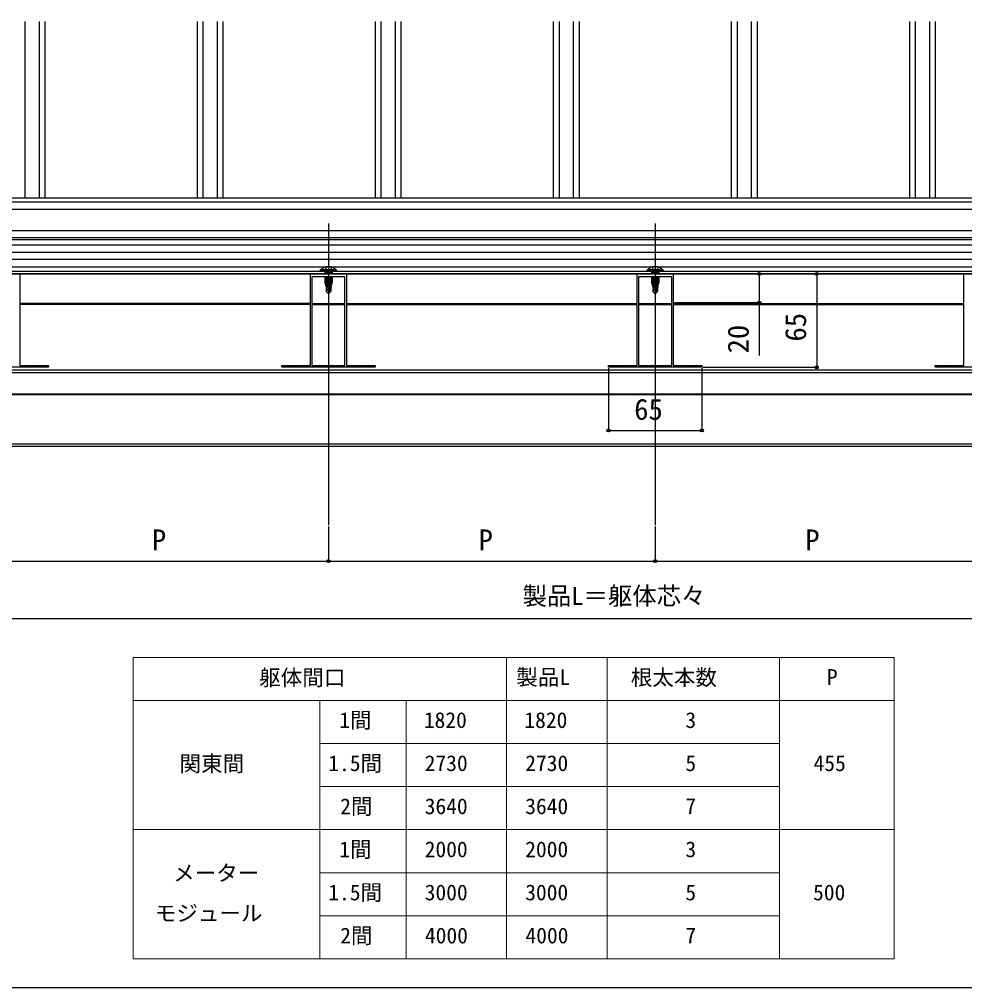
# Model space of a CAD drawing. Units: millimetres, scale not verified. Extents: x -875 to 875, y -1304 to 1296.
# Drawn here: x -399 to 259, y -1304 to -630 of the extents above; entities that cross this region are included whole.
import ezdxf
from ezdxf.enums import TextEntityAlignment as Align

# ---------------------------------------------------------------- set-up
doc = ezdxf.new("R2010")
doc.units = ezdxf.units.MM
doc.header["$LTSCALE"] = 8
doc.layers.add('0-1_TABLE1', color=7, linetype='Continuous', lineweight=18)
for name, color, linetype in [('0-3_YKK_11', 7, 'Continuous'), ('0-5_YKK_12', 2, 'Continuous'), ('0-6_YKK_13', 4, 'Continuous'), ('0-7_YKK_D', 6, 'Continuous'), ('0-8_YKK_ZWAK', 7, 'Continuous')]:
    doc.layers.add(name, color=color, linetype=linetype)
doc.styles.add('ＭＳ ゴシック', font='')
doc.styles.get('ＭＳ ゴシック').set_extended_font_data('MS Gothic')

msp = doc.modelspace()

# ---------------------------------------------------------------- linework, layer by layer
at = {"layer": '0-1_TABLE1'}
for p, q in [((-320, -1074.2), (210, -1074.2)), ((-320, -1074.2), (-320, -1284.2)), ((-60, -1074.2), (-60, -1284.2)), ((10, -1074.2), (10, -1284.2)), ((130, -1074.2), (130, -1284.2)), ((210, -1074.2), (210, -1284.2)), ((-320, -1104.2), (210, -1104.2)), ((-190, -1104.2), (-190, -1284.2)), ((-130, -1104.2), (-130, -1284.2)), ((-190, -1134.2), (130, -1134.2)), ((-190, -1164.2), (130, -1164.2)), ((-320, -1194.2), (210, -1194.2)), ((-190, -1224.2), (130, -1224.2)), ((-190, -1254.2), (130, -1254.2)), ((-320, -1284.2), (210, -1284.2))]:
    msp.add_line(p, q, dxfattribs=at)
at = {"layer": '0-3_YKK_11'}
for points in [[(-379, -872.2), (-444, -872.2), (-444, -871), (-436.958, -871), (-436.775, -871.12), (-436.225, -871.12), (-436.042, -871), (-424, -871), (-424, -807.2), (-411.958, -807.2), (-411.775, -807.32), (-411.225, -807.32), (-411.042, -807.2), (-399, -807.2), (-399, -871), (-386.958, -871), (-386.775, -871.12), (-386.225, -871.12), (-386.042, -871), (-379, -871)], [(-151.5, -872.2), (-216.5, -872.2), (-216.5, -871), (-209.458, -871), (-209.275, -871.12), (-208.725, -871.12), (-208.542, -871), (-196.5, -871), (-196.5, -807.2), (-184.458, -807.2), (-184.275, -807.32), (-183.725, -807.32), (-183.542, -807.2), (-171.5, -807.2), (-171.5, -871), (-159.458, -871), (-159.275, -871.12), (-158.725, -871.12), (-158.542, -871), (-151.5, -871)], [(76, -872.2), (11, -872.2), (11, -871), (18.042, -871), (18.225, -871.12), (18.775, -871.12), (18.958, -871), (31, -871), (31, -807.2), (43.042, -807.2), (43.225, -807.32), (43.775, -807.32), (43.958, -807.2), (56, -807.2), (56, -871), (68.042, -871), (68.225, -871.12), (68.775, -871.12), (68.958, -871), (76, -871)], [(303.5, -872.2), (238.5, -872.2), (238.5, -871), (245.542, -871), (245.725, -871.12), (246.275, -871.12), (246.458, -871), (258.5, -871), (258.5, -807.2), (270.542, -807.2), (270.725, -807.32), (271.275, -807.32), (271.458, -807.2), (283.5, -807.2), (283.5, -871), (295.542, -871), (295.725, -871.12), (296.275, -871.12), (296.458, -871), (303.5, -871)], [(-195.5, -809.2), (-195.5, -871), (-172.5, -871), (-172.5, -809.2)], [(32, -809.2), (32, -871), (55, -871), (55, -809.2)]]:
    msp.add_lwpolyline(points, close=True, dxfattribs=at)
at = {"layer": '0-5_YKK_12'}
for p, q in [((-395.443, -631.458), (-395.443, -754.2)), ((-385.557, -631.458), (-385.557, -754.2)), ((-381.5, -631.458), (-381.5, -754.2)), ((-275.5, -631.458), (-275.5, -754.2)), ((-271.443, -631.458), (-271.443, -754.2)), ((-261.557, -631.458), (-261.557, -754.2)), ((-257.5, -631.458), (-257.5, -754.2)), ((-151.5, -631.458), (-151.5, -754.2)), ((-147.443, -631.458), (-147.443, -754.2)), ((-137.557, -631.458), (-137.557, -754.2)), ((-133.5, -631.458), (-133.5, -754.2)), ((-27.5, -631.458), (-27.5, -754.2)), ((-23.443, -631.458), (-23.443, -754.2)), ((-13.557, -631.458), (-13.557, -754.2)), ((-9.5, -631.458), (-9.5, -754.2)), ((96.5, -631.458), (96.5, -754.2)), ((100.557, -631.458), (100.557, -754.2)), ((110.443, -631.458), (110.443, -754.2)), ((114.5, -631.458), (114.5, -754.2)), ((220.5, -631.458), (220.5, -754.2)), ((224.557, -631.458), (224.557, -754.2)), ((234.443, -631.458), (234.443, -754.2)), ((238.5, -631.458), (238.5, -754.2)), ((-618.5, -754.2), (705.5, -754.2)), ((791.221, -757.2), (-861.589, -757.2)), ((-571.832, -762.2), (658.832, -762.2)), ((-184, -772.2), (-184, -982.2)), ((43.5, -772.2), (43.5, -982.2)), ((-573.5, -783.2), (660.5, -783.2)), ((-573.75, -802.2), (660.75, -802.2)), ((-184, -801.7), (-184, -815.7)), ((43.5, -801.7), (43.5, -815.7)), ((-593, -807.2), (680, -807.2)), ((-584, -805.2), (671, -805.2)), ((-196.5, -827.9), (-399, -827.9)), ((-196.5, -828.5), (-399, -828.5)), ((-195.5, -827.9), (-172.5, -827.9)), ((-195.5, -828.5), (-172.5, -828.5)), ((-171.5, -827.9), (31, -827.9)), ((-171.5, -828.5), (31, -828.5)), ((32, -827.9), (55, -827.9)), ((32, -828.5), (55, -828.5)), ((56, -827.9), (258.5, -827.9)), ((56, -828.5), (258.5, -828.5)), ((644.796, -874.2), (-557.804, -874.2)), ((644.796, -876.2), (-557.804, -876.2)), ((644.868, -891.5), (-557.868, -891.5)), ((644.826, -890.9), (-557.826, -890.9)), ((-608.5, -925.6), (695.5, -925.6)), ((-608.5, -927.2), (695.5, -927.2))]:
    msp.add_line(p, q, dxfattribs=at)
at = {"layer": '0-6_YKK_13'}
for p, q in [((671, -777.2), (-584, -777.2)), ((671, -782.2), (-584, -782.2)), ((671, -787.2), (-584, -787.2)), ((671, -792.2), (-584, -792.2)), ((671, -797.2), (-584, -797.2)), ((-184, -801), (-184, -821.9)), ((43.5, -801), (43.5, -821.9)), ((671, -807.2), (-584, -807.2)), ((-189.9, -804.952), (-189.9, -805.2)), ((-178.1, -804.952), (-189.9, -804.952)), ((-189.9, -805.2), (-178.1, -805.2)), ((-188, -804.4), (-187.859, -803.598)), ((-180, -804.4), (-188, -804.4)), ((-188, -804.4), (-187.912, -804.9)), ((-180.088, -804.9), (-187.912, -804.9)), ((-186.5, -805.2), (-186.5, -807.2)), ((-186.1, -805.55), (-182.5, -804.95)), ((-182.5, -805.05), (-186.1, -805.65)), ((-186.1, -805.55), (-185.55, -805.232)), ((-186.1, -805.55), (-186.1, -805.65)), ((-186.1, -805.55), (-186.1, -805.65)), ((-186.1, -805.65), (-185.55, -805.968)), ((-186.1, -806.95), (-181.9, -806.25)), ((-181.9, -806.35), (-186.1, -807.05)), ((-186.1, -806.95), (-185.55, -806.632)), ((-186.1, -806.95), (-186.1, -807.05)), ((-186.1, -807.05), (-185.84, -807.2)), ((-186.067, -805.2), (-186.067, -805.531)), ((-186.067, -805.669), (-186.067, -806.931)), ((-186.067, -807.069), (-186.067, -807.2)), ((-182.5, -804.95), (-185.55, -805.232)), ((-185.55, -805.968), (-182.5, -805.05)), ((-185.55, -805.1), (-185.55, -805.232)), ((-182.45, -805.932), (-185.55, -806.632)), ((-185.55, -805.968), (-185.55, -806.632)), ((-182.45, -806.668), (-184, -807.018)), ((-182.5, -804.95), (-182.5, -805.05)), ((-182.45, -805.1), (-182.45, -805.932)), ((-181.9, -806.25), (-182.45, -805.932)), ((-181.9, -806.35), (-182.45, -806.668)), ((-182.45, -806.668), (-182.45, -807.2)), ((-181.933, -805.2), (-181.933, -806.231)), ((-181.933, -806.369), (-181.933, -807.2)), ((-181.9, -806.25), (-181.9, -806.35)), ((-181.5, -805.2), (-181.5, -807.2)), ((-180, -804.4), (-180.141, -803.598)), ((-180, -804.4), (-180.088, -804.9)), ((-178.1, -804.952), (-178.1, -805.2)), ((37.6, -804.952), (37.6, -805.2)), ((49.4, -804.952), (37.6, -804.952)), ((37.6, -805.2), (49.4, -805.2)), ((39.5, -804.4), (39.641, -803.598)), ((47.5, -804.4), (39.5, -804.4)), ((39.5, -804.4), (39.588, -804.9)), ((47.412, -804.9), (39.588, -804.9)), ((41, -805.2), (41, -807.2)), ((41.4, -805.55), (45, -804.95)), ((45, -805.05), (41.4, -805.65)), ((41.4, -805.55), (41.95, -805.232)), ((41.4, -805.55), (41.4, -805.65)), ((41.4, -805.55), (41.4, -805.65)), ((41.4, -805.65), (41.95, -805.968)), ((41.4, -806.95), (45.6, -806.25)), ((45.6, -806.35), (41.4, -807.05)), ((41.4, -806.95), (41.95, -806.632)), ((41.4, -806.95), (41.4, -807.05)), ((41.4, -807.05), (41.66, -807.2)), ((41.433, -805.2), (41.433, -805.531)), ((41.433, -805.669), (41.433, -806.931)), ((41.433, -807.069), (41.433, -807.2)), ((45, -804.95), (41.95, -805.232)), ((41.95, -805.968), (45, -805.05)), ((41.95, -805.1), (41.95, -805.232)), ((45.05, -805.932), (41.95, -806.632)), ((41.95, -805.968), (41.95, -806.632)), ((45.05, -806.668), (43.5, -807.018)), ((45, -804.95), (45, -805.05)), ((45.05, -805.1), (45.05, -805.932)), ((45.6, -806.25), (45.05, -805.932)), ((45.6, -806.35), (45.05, -806.668)), ((45.05, -806.668), (45.05, -807.2)), ((45.567, -805.2), (45.567, -806.231)), ((45.567, -806.369), (45.567, -807.2)), ((45.6, -806.25), (45.6, -806.35)), ((46, -805.2), (46, -807.2)), ((47.5, -804.4), (47.359, -803.598)), ((47.5, -804.4), (47.412, -804.9)), ((49.4, -804.952), (49.4, -805.2)), ((-186.5, -809.2), (-186.5, -813.5)), ((-185.55, -813.5), (-186.5, -813.5)), ((-185.7, -815.2), (-186.5, -813.5)), ((-182.2, -809.2), (-186.1, -809.85)), ((-186.1, -809.75), (-182.8, -809.2)), ((-186.1, -809.75), (-185.55, -809.432)), ((-186.1, -809.75), (-186.1, -809.85)), ((-186.1, -809.85), (-185.55, -810.168)), ((-186.1, -811.15), (-181.9, -810.45)), ((-181.9, -810.55), (-186.1, -811.25)), ((-186.1, -811.15), (-185.55, -810.832)), ((-186.1, -811.15), (-186.1, -811.25)), ((-186.1, -811.25), (-185.55, -811.568)), ((-186.1, -812.55), (-181.9, -811.85)), ((-181.9, -811.95), (-186.1, -812.65)), ((-186.1, -812.55), (-185.55, -812.232)), ((-186.1, -812.55), (-186.1, -812.65)), ((-186.1, -812.65), (-185.55, -812.968)), ((-186.1, -813.95), (-181.9, -813.25)), ((-181.9, -813.35), (-186.1, -814.05)), ((-186.1, -813.95), (-185.55, -813.632)), ((-186.1, -813.95), (-186.1, -814.05)), ((-186.1, -814.05), (-185.55, -814.368)), ((-186.1, -815.35), (-183.074, -814.846)), ((-183.102, -814.95), (-186.1, -815.45)), ((-186.1, -815.35), (-185.55, -815.032)), ((-186.1, -815.35), (-186.1, -815.45)), ((-186.1, -815.45), (-185.55, -815.768)), ((-186.067, -809.2), (-186.067, -809.731)), ((-186.067, -809.869), (-186.067, -811.131)), ((-186.067, -811.269), (-186.067, -812.531)), ((-186.067, -812.669), (-186.067, -813.931)), ((-186.067, -814.069), (-186.067, -814.42)), ((-182.3, -815.2), (-185.7, -815.2)), ((-184.521, -809.2), (-185.55, -809.432)), ((-185.55, -809.2), (-185.55, -809.432)), ((-182.45, -810.132), (-185.55, -810.832)), ((-185.55, -810.168), (-185.55, -810.832)), ((-182.45, -811.532), (-185.55, -812.232)), ((-185.55, -811.568), (-185.55, -812.232)), ((-182.45, -812.932), (-185.55, -813.632)), ((-185.55, -812.968), (-185.55, -813.632)), ((-182.45, -814.332), (-185.55, -815.032)), ((-185.55, -814.368), (-185.55, -815.032)), ((-183.16, -815.228), (-185.55, -815.768)), ((-185.55, -815.768), (-185.55, -816.432)), ((-183.09, -814.893), (-184, -819.278)), ((-182.668, -814.777), (-183.85, -820.476)), ((-182.668, -814.778), (-181.9, -814.65)), ((-181.9, -814.75), (-182.613, -814.869)), ((-182.45, -815.732), (-182.603, -815.767)), ((-182.6, -814.948), (-182.6, -819.226)), ((-182.45, -809.468), (-182.45, -810.132)), ((-181.9, -810.45), (-182.45, -810.132)), ((-182.45, -810.868), (-182.45, -811.532)), ((-181.9, -811.85), (-182.45, -811.532)), ((-182.45, -812.268), (-182.45, -812.932)), ((-181.9, -813.25), (-182.45, -812.932)), ((-182.45, -813.668), (-182.45, -814.332)), ((-181.9, -814.65), (-182.45, -814.332)), ((-182.45, -815.068), (-182.45, -815.732)), ((-182, -815.992), (-182.45, -815.732)), ((-181.5, -813.5), (-182.3, -815.2)), ((-181.5, -813.5), (-182.16, -813.5)), ((-181.933, -809.2), (-181.933, -810.431)), ((-181.933, -810.569), (-181.933, -811.831)), ((-181.933, -811.969), (-181.933, -813.231)), ((-181.933, -813.369), (-181.933, -814.42)), ((-181.9, -810.45), (-181.9, -810.55)), ((-181.9, -811.85), (-181.9, -811.95)), ((-181.9, -813.25), (-181.9, -813.35)), ((-181.9, -814.65), (-181.9, -814.75)), ((-181.5, -809.2), (-181.5, -813.5)), ((41, -809.2), (41, -813.5)), ((41.95, -813.5), (41, -813.5)), ((41.8, -815.2), (41, -813.5)), ((45.3, -809.2), (41.4, -809.85)), ((41.4, -809.75), (44.7, -809.2)), ((41.4, -809.75), (41.95, -809.432)), ((41.4, -809.75), (41.4, -809.85)), ((41.4, -809.85), (41.95, -810.168)), ((41.4, -811.15), (45.6, -810.45)), ((45.6, -810.55), (41.4, -811.25)), ((41.4, -811.15), (41.95, -810.832)), ((41.4, -811.15), (41.4, -811.25)), ((41.4, -811.25), (41.95, -811.568)), ((41.4, -812.55), (45.6, -811.85)), ((45.6, -811.95), (41.4, -812.65)), ((41.4, -812.55), (41.95, -812.232)), ((41.4, -812.55), (41.4, -812.65)), ((41.4, -812.65), (41.95, -812.968)), ((41.4, -813.95), (45.6, -813.25)), ((45.6, -813.35), (41.4, -814.05)), ((41.4, -813.95), (41.95, -813.632)), ((41.4, -813.95), (41.4, -814.05)), ((41.4, -814.05), (41.95, -814.368)), ((41.4, -815.35), (44.426, -814.846)), ((44.398, -814.95), (41.4, -815.45)), ((41.4, -815.35), (41.95, -815.032)), ((41.4, -815.35), (41.4, -815.45)), ((41.4, -815.45), (41.95, -815.768)), ((41.433, -809.2), (41.433, -809.731)), ((41.433, -809.869), (41.433, -811.131)), ((41.433, -811.269), (41.433, -812.531)), ((41.433, -812.669), (41.433, -813.931)), ((41.433, -814.069), (41.433, -814.42)), ((45.2, -815.2), (41.8, -815.2)), ((42.979, -809.2), (41.95, -809.432)), ((41.95, -809.2), (41.95, -809.432)), ((45.05, -810.132), (41.95, -810.832)), ((41.95, -810.168), (41.95, -810.832)), ((45.05, -811.532), (41.95, -812.232)), ((41.95, -811.568), (41.95, -812.232)), ((45.05, -812.932), (41.95, -813.632)), ((41.95, -812.968), (41.95, -813.632)), ((45.05, -814.332), (41.95, -815.032)), ((41.95, -814.368), (41.95, -815.032)), ((44.34, -815.228), (41.95, -815.768)), ((41.95, -815.768), (41.95, -816.432)), ((44.41, -814.893), (43.5, -819.278)), ((44.832, -814.777), (43.65, -820.476)), ((44.832, -814.778), (45.6, -814.65)), ((45.6, -814.75), (44.887, -814.869)), ((45.05, -815.732), (44.897, -815.767)), ((44.9, -814.948), (44.9, -819.226)), ((45.05, -809.468), (45.05, -810.132)), ((45.6, -810.45), (45.05, -810.132)), ((45.05, -810.868), (45.05, -811.532)), ((45.6, -811.85), (45.05, -811.532)), ((45.05, -812.268), (45.05, -812.932)), ((45.6, -813.25), (45.05, -812.932)), ((45.05, -813.668), (45.05, -814.332)), ((45.6, -814.65), (45.05, -814.332)), ((45.05, -815.068), (45.05, -815.732)), ((45.5, -815.992), (45.05, -815.732)), ((46, -813.5), (45.2, -815.2)), ((46, -813.5), (45.34, -813.5)), ((45.567, -809.2), (45.567, -810.431)), ((45.567, -810.569), (45.567, -811.831)), ((45.567, -811.969), (45.567, -813.231)), ((45.567, -813.369), (45.567, -814.42)), ((45.6, -810.45), (45.6, -810.55)), ((45.6, -811.85), (45.6, -811.95)), ((45.6, -813.25), (45.6, -813.35)), ((45.6, -814.65), (45.6, -814.75)), ((46, -809.2), (46, -813.5)), ((-185.7, -816.5), (-185.55, -816.432)), ((-185.7, -816.5), (-185.7, -819.35)), ((-183.424, -816.5), (-185.7, -816.5)), ((-184.743, -818.547), (-185.7, -819.35)), ((-184.15, -820.9), (-185.7, -819.35)), ((-183.305, -815.925), (-185.55, -816.432)), ((-183.365, -816.217), (-185.083, -816.5)), ((-184, -819.278), (-184.15, -820.9)), ((-184.15, -820.9), (-183.85, -820.9)), ((-184, -819.278), (-184, -820.9)), ((-182.6, -819.226), (-183.85, -820.476)), ((-183.85, -820.9), (-182.3, -819.35)), ((-183.85, -820.476), (-183.85, -820.9)), ((-183.42, -816.484), (-183.504, -816.5)), ((-182, -815.992), (-182.6, -816.091)), ((-182, -816.208), (-182.6, -816.324)), ((-182.3, -816.5), (-182.6, -816.5)), ((-182.3, -819.35), (-182.6, -819.226)), ((-182, -816.208), (-182.3, -816.381)), ((-182.3, -816.381), (-182.3, -819.35)), ((-182, -815.992), (-182, -816.208)), ((41.8, -816.5), (41.95, -816.432)), ((41.8, -816.5), (41.8, -819.35)), ((44.076, -816.5), (41.8, -816.5)), ((42.757, -818.547), (41.8, -819.35)), ((43.35, -820.9), (41.8, -819.35)), ((44.195, -815.925), (41.95, -816.432)), ((44.135, -816.217), (42.417, -816.5)), ((43.5, -819.278), (43.35, -820.9)), ((43.35, -820.9), (43.65, -820.9)), ((43.5, -819.278), (43.5, -820.9)), ((44.9, -819.226), (43.65, -820.476)), ((43.65, -820.9), (45.2, -819.35)), ((43.65, -820.476), (43.65, -820.9)), ((44.08, -816.484), (43.996, -816.5)), ((45.5, -815.992), (44.9, -816.091)), ((45.5, -816.208), (44.9, -816.324)), ((45.2, -816.5), (44.9, -816.5)), ((45.2, -819.35), (44.9, -819.226)), ((45.5, -816.208), (45.2, -816.381)), ((45.2, -816.381), (45.2, -819.35)), ((45.5, -815.992), (45.5, -816.208))]:
    msp.add_line(p, q, dxfattribs=at)
for points in [[(-186.3, -802.421), (-185.145, -804.737), (-184, -805.346)], [(-181.7, -802.421), (-182.855, -804.737), (-184, -805.346)], [(41.2, -802.421), (42.355, -804.737), (43.5, -805.346)], [(45.8, -802.421), (44.645, -804.737), (43.5, -805.346)], [(-181.987, -809.2), (-182.45, -809.468), (-185.55, -810.168)], [(-181.9, -810.55), (-182.45, -810.868), (-185.55, -811.568)], [(-181.9, -811.95), (-182.45, -812.268), (-185.55, -812.968)], [(-181.9, -813.35), (-182.45, -813.668), (-185.55, -814.368)], [(-181.9, -814.75), (-182.45, -815.068), (-182.6, -815.101)], [(45.513, -809.2), (45.05, -809.468), (41.95, -810.168)], [(45.6, -810.55), (45.05, -810.868), (41.95, -811.568)], [(45.6, -811.95), (45.05, -812.268), (41.95, -812.968)], [(45.6, -813.35), (45.05, -813.668), (41.95, -814.368)], [(45.6, -814.75), (45.05, -815.068), (44.9, -815.101)], [(-184, -819.278), (-184.743, -818.547), (-184.9, -816.5)], [(43.5, -819.278), (42.757, -818.547), (42.6, -816.5)]]:
    msp.add_lwpolyline(points, dxfattribs=at)
for centre, radius, start, end in [((-184, -808.5), 6.5, 57.94412, 122.05588), ((43.5, -808.5), 6.5, 57.94412, 122.05588), ((-184, -809.9), 7.7, 119.70576, 140.01688), ((-186.972, -803.754), 0.9, 122.05588, 170), ((-185.75, -805.1), 0.2, 0, 90), ((-182.25, -805.1), 0.2, 90, 180), ((-181.028, -803.754), 0.9, 10, 57.94412), ((-184, -809.9), 7.7, 39.98312, 60.29424), ((43.5, -809.9), 7.7, 119.70576, 140.01688), ((40.528, -803.754), 0.9, 122.05588, 170), ((41.75, -805.1), 0.2, 0, 90), ((45.25, -805.1), 0.2, 90, 180), ((46.472, -803.754), 0.9, 10, 57.94412), ((43.5, -809.9), 7.7, 39.98312, 60.29424), ((-182.848, -814.948), 0.248, 0, 167.19096), ((44.652, -814.948), 0.248, 0, 167.19096)]:
    msp.add_arc(centre, radius, start, end, dxfattribs=at)
at = {"layer": '0-7_YKK_D'}
for p, q in [((56.7, -807.2), (157, -807.2)), ((69.316, -807.2), (117, -807.2)), ((156, -807.2), (156, -872.2)), ((57, -827.2), (117, -827.2)), ((11, -872.9), (11, -917.2)), ((76, -872.9), (76, -917.2)), ((76.7, -872.2), (157, -872.2)), ((11, -916.2), (76, -916.2)), ((-184, -983.2), (-184, -1008.2)), ((-184, -983.2), (-184, -1008.2)), ((43.5, -983.2), (43.5, -1008.2)), ((43.5, -983.2), (43.5, -1008.2)), ((-411.5, -1007.2), (-184, -1007.2)), ((-184, -1007.2), (43.5, -1007.2)), ((43.5, -1007.2), (271, -1007.2)), ((-639, -1047.2), (726, -1047.2))]:
    msp.add_line(p, q, dxfattribs=at)
msp.add_lwpolyline([(116, -807.2), (116, -827.2), (116, -864.091)], dxfattribs=at)
for centre in [(116, -807.2), (156, -807.2), (116, -827.2), (156, -872.2), (11, -916.2), (76, -916.2), (-184, -1007.2), (-184, -1007.2), (43.5, -1007.2), (43.5, -1007.2)]:
    msp.add_circle(centre, 1.075, dxfattribs=at)
at = {"layer": '0-8_YKK_ZWAK'}
msp.add_lwpolyline([(-875, -1304.2), (875, -1304.2), (875, 1245.8)], dxfattribs=at)

# ---------------------------------------------------------------- texts
at = {"layer": '0-1_TABLE1', "style": 'ＭＳ ゴシック'}
for s, p in [('躯体間口', (-232.273, -1097.126)), ('製品L', (-53.21, -1096.785)), ('根太本数', (26.534, -1096.956)), ('P', (163.097, -1096.7)), ('1間', (-176.449, -1126.743)), ('1820', (-117.585, -1126.7)), ('1820', (-47.585, -1126.7)), ('3', (64.545, -1126.7)), ('関東間', (-287.685, -1156.998)), ('1.5間', (-184.119, -1156.743)), ('2730', (-116.989, -1156.7)), ('2730', (-46.989, -1156.7)), ('5', (64.545, -1156.7)), ('455', (153.807, -1156.7)), ('2間', (-175.852, -1186.743)), ('3640', (-116.989, -1186.7)), ('3640', (-46.989, -1186.7)), ('7', (64.503, -1186.7)), ('1間', (-176.449, -1216.743)), ('2000', (-116.989, -1216.7)), ('2000', (-46.989, -1216.7)), ('3', (64.545, -1216.7)), ('メーター', (-292.202, -1233.177)), ('1.5間', (-184.119, -1246.743)), ('3000', (-116.989, -1246.7)), ('3000', (-46.989, -1246.7)), ('5', (64.545, -1246.7)), ('500', (153.466, -1246.7)), ('モジュール', (-304.943, -1261.16)), ('2間', (-175.852, -1276.743)), ('4000', (-116.818, -1276.7)), ('4000', (-46.818, -1276.7)), ('7', (64.503, -1276.7))]:
    msp.add_text(s, height=11, dxfattribs=at).set_placement(p, align=Align.BOTTOM_LEFT)
at = {"layer": '0-7_YKK_D', "style": 'ＭＳ ゴシック'}
for s, p in [('65', (153, -854.302)), ('20', (113, -862.568))]:
    msp.add_text(s, height=14.66, rotation=90, dxfattribs=at).set_placement(p, align=Align.BOTTOM_LEFT)
for s, height, p in [('65', 14.66, (28.898, -913.2)), ('P', 14.66, (-306.955, -1004.2)), ('P', 14.66, (-79.455, -1004.2)), ('P', 14.66, (148.045, -1004.2)), ('製品L＝躯体芯々', 12.46, (-48.889, -1041.399))]:
    msp.add_text(s, height=height, dxfattribs=at).set_placement(p, align=Align.BOTTOM_LEFT)

doc.saveas('drawing.dxf')
